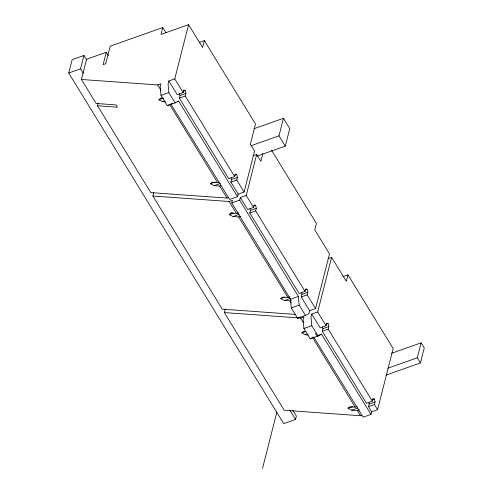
<?xml version="1.0" encoding="UTF-8"?>
<svg xmlns="http://www.w3.org/2000/svg" width="493" height="493" viewBox="0 0 493 493"><rect width="100%" height="100%" fill="white"/><g stroke="black" fill="none" stroke-linecap="round" stroke-linejoin="round"><path stroke-width="0.74" d="M292.799 410.238L296.379 416.074L295.523 419.432L283.703 423.623L68.737 73.013L72.138 59.665L83.958 55.475L86.768 60.066M83.354 73.395L80.556 68.823L83.958 55.475M98.089 103.592L97.534 105.761L117.482 107.191L116.077 104.91L96.135 103.475L81.419 79.484L86.577 59.246L106.278 52.258L108.269 55.506M106.278 52.258L103.123 64.638L105.748 63.708L110.222 46.163L162.758 27.54L165.962 32.76M162.758 27.54L161.001 34.43L188.585 24.65L202.592 47.501L204.349 40.611L199.271 42.416M188.585 24.65L174.756 78.898L168.846 80.994L168.076 84.007L168.859 92.604L175.163 102.889L178.632 101.127L237.546 196.701L229.664 199.492L170.751 103.918L172.901 103.154M295.449 314.405L222.238 309.154L152.879 196.029L153.724 192.732M237.546 196.701L238.205 194.119L244.115 192.024L236.757 180.025L237.416 177.443L236.695 174.436L235.315 174.011L234.656 176.593L228.746 178.688L179.353 98.138L180.013 95.55L179.434 93.146M168.846 80.994L177.252 94.705L183.162 92.61L183.821 90.028L185.202 90.453L185.923 93.454L185.263 96.043L234.656 176.593M238.205 194.119L230.847 182.12L231.507 179.538L231.069 177.733M301.482 292.565L301.913 294.37L301.254 296.952L309.659 310.664L308.895 313.677L305.475 315.415L297.593 318.213L291.289 307.928L290.494 299.22L231.765 202.919L232.425 200.337L229.14 201.501L152.879 196.029M305.475 315.415L299.171 305.136L298.376 296.422L239.647 200.127L240.307 197.545L246.217 195.45L256.668 154.438L253.063 155.72M244.115 192.024L254.567 151.012L250.364 144.153L255.491 124.026L204.349 40.611M262.868 153.459L260.871 161.297L256.668 154.438M361.813 415.279L360.5 415.747L284.239 410.275L224.34 312.58L225.246 309.031M309.659 310.664L315.569 308.569L307.164 294.857L307.823 292.275L307.102 289.268L305.722 288.849L305.062 291.431L299.152 293.526L249.76 212.97L250.419 210.388L249.988 208.582M240.307 197.545L247.659 209.543L253.568 207.448L254.228 204.866L255.608 205.285L256.329 208.292L255.67 210.875L305.062 291.431M257.266 156.047L285.281 146.119L278.976 135.834L283.45 118.289L253.944 128.747M285.281 146.119L289.755 128.574L283.45 118.289M262.535 468.35L276.9 411.988M327.981 258.603L331.61 257.315L317.677 311.995L311.761 314.09L310.997 317.11L311.779 325.7L318.084 335.986L321.553 334.223L371.001 414.379L363.125 417.17L313.677 337.015M315.569 308.569L329.509 253.889L314.799 229.892L316.444 223.434L271.606 150.31M371.001 414.379L371.667 411.791L377.576 409.695L374.421 404.55L375.081 401.968L374.36 398.96L372.979 398.541L372.32 401.123L366.41 403.219L322.274 331.234L322.933 328.652L322.496 326.847M311.761 314.09L320.173 327.802L326.083 325.707L326.742 323.125L328.122 323.55L328.843 326.557L328.184 329.139L372.32 401.123M342.888 276.653L347.972 274.854L346.326 281.312L331.61 257.315M371.667 411.791L368.511 406.645L369.171 404.063L368.739 402.257M377.576 409.695L393.161 348.557L347.972 274.854M385.933 375.161L420.455 362.922L417.3 357.776L421.114 342.82L391.615 353.278M420.455 362.922L424.263 347.959L421.114 342.82M165.432 101.897L162.678 101.7L158.869 99.783L160.576 98.267L161.926 97.793M220.993 185.608L219.681 186.077L214.172 185.682L210.363 183.772L212.07 182.25L217.579 182.65L218.892 182.182M240.566 216.23L238.6 216.926L233.084 216.532L229.276 214.621L230.983 213.105L232.332 212.625M291.406 300.447L290.094 300.909L284.578 300.514L280.77 298.604L282.477 297.088L287.992 297.482L289.958 296.786M308.353 334.993L305.598 334.796L301.79 332.886L303.497 331.364L305.561 331.518M359.317 409.905L357.351 410.607L351.836 410.207L348.027 408.296L349.734 406.78L355.243 407.175L357.215 406.478M81.419 79.484L157.68 84.95L160.964 83.792L160.194 86.805L160.983 95.395L167.287 105.681L170.171 104.214M297.593 318.213L299.645 317.165M224.34 312.58L300.601 318.053L303.885 316.888L303.115 319.902L303.898 328.498L310.208 338.777L311.94 337.896M68.737 73.013L80.556 68.823M160.983 95.395L168.859 92.604M158.869 99.783L163.047 98.304M183.23 91.15L185.202 90.453M162.678 101.7L164.705 100.979M180.013 95.55L185.923 93.454M179.353 98.138L185.263 96.043M177.197 101.632L178.632 101.127M167.287 105.681L175.163 102.889M250.962 145.768L278.976 135.834M210.363 183.772L215.238 182.04M234.723 175.132L236.695 174.436M214.172 185.682L220.248 183.525M231.507 179.538L237.416 177.443M230.847 182.12L236.757 180.025M97.534 105.761L150.778 192.603L227.039 198.075L229.011 197.373M231.765 202.919L239.647 200.127M229.276 214.621L233.46 213.136M253.636 205.982L255.608 205.285M230.983 213.105L236.498 213.5L238.464 212.803M233.084 216.532L239.167 214.375M250.419 210.388L256.329 208.292M249.76 212.97L255.67 210.875M280.77 298.604L284.954 297.125M305.13 289.97L307.102 289.268M284.578 300.514L289.983 298.598M301.913 294.37L307.823 292.275M290.494 299.22L298.376 296.422M301.254 296.952L307.164 294.857M291.289 307.928L299.171 305.136M303.898 328.498L311.779 325.7M301.79 332.886L305.968 331.401M326.15 324.246L328.122 323.55M305.598 334.796L307.62 334.075M322.933 328.652L328.843 326.557M322.274 331.234L328.184 329.139M318.688 335.234L321.553 334.223M310.208 338.777L318.084 335.986M387.837 368.222L417.3 357.776M348.027 408.296L352.902 406.571M372.388 399.663L374.36 398.96M351.836 410.207L357.912 408.056M369.171 404.063L375.081 401.968M368.511 406.645L374.421 404.55M160.576 98.267L163.331 98.464M174.756 78.898L183.162 92.61M246.217 195.45L253.568 207.448M317.677 311.995L326.083 325.707M315.415 333.231L317.282 336.269M157.68 84.95L160.884 90.176M169.795 104.713L217.579 182.65M219.681 186.077L227.039 198.075M229.14 201.501L236.498 213.5M238.6 216.926L287.992 297.482M290.094 300.909L291.295 302.868M300.601 318.053L303.405 322.619M312.315 337.157L355.243 407.175M357.351 410.607L360.5 415.747M289.909 410.281L295.523 419.432"/></g></svg>
